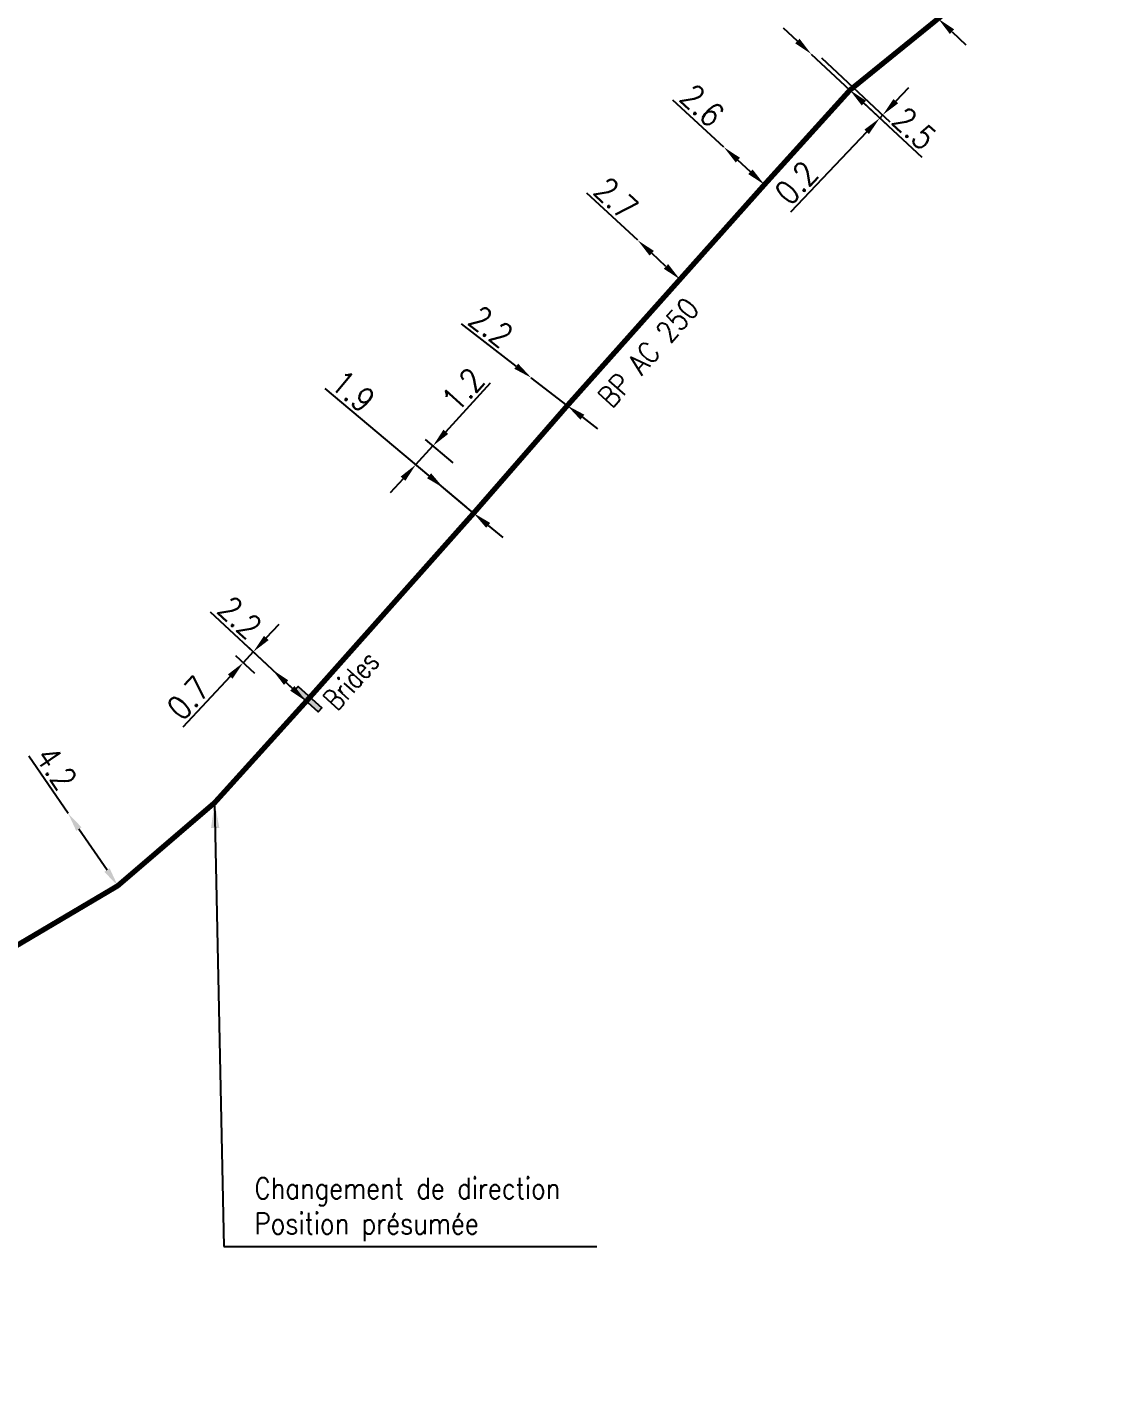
# Model space of a CAD drawing. Header units: millimetres. Extents: x 185000 to 186000, y 127990 to 129010.
# Drawn here: x 185686.6 to 185737.1, y 128196.7 to 128261.5 of the extents above; entities that cross this region are included whole.
import ezdxf
from ezdxf.enums import TextEntityAlignment as Align

# ---------------------------------------------------------------- set-up
doc = ezdxf.new("R2010")
doc.units = ezdxf.units.MM
doc.header["$PDMODE"] = 34
doc.linetypes.add('L_25_AP', pattern=[2000, 1000, 1000])
doc.layers.get('0').update_dxf_attribs({"linetype": 'CONTINUOUS'})
doc.layers.get('DEFPOINTS').update_dxf_attribs({"linetype": 'CONTINUOUS'})
doc.layers.add('L_150', color=1, linetype='CONTINUOUS')
doc.layers.add('L_340', color=7, linetype='CONTINUOUS')
doc.styles.get("Standard").update_dxf_attribs({"font": 'romans.shx', "width": 0.85})
doc.dimstyles.get("Standard").update_dxf_attribs({"dimtxt": 1.5, "dimasz": 1.2, "dimexe": 0.625, "dimexo": 0.625, "dimgap": 0.25, "dimtad": 1, "dimdec": 1, "dimzin": 0, "dimdsep": 46, "dimtxsty": 'Standard', "dimcen": -0.5, "dimadec": 0, "dimazin": 0, "dimtfac": 1, "dimtdec": 1, "dimtmove": 0, "dimatfit": 3, "dimfxl": 0, "dimtolj": 1, "dimtzin": 0, "dimarcsym": 0})

# ---------------------------------------------------------------- blocks, each defined once
blk = doc.blocks.new('*D1818')
at = {"layer": 'DEFPOINTS', "color": 0, "linetype": 'Continuous', "transparency": 16777216}
for p in [(185696.781, 128231.443), (185697.677, 128230.605), (185699.762, 128229.614)]:
    blk.add_point(p, dxfattribs=at)
at = {"layer": 'L_150', "color": 0, "linetype": 'Continuous', "lineweight": -2, "transparency": 16777216}
for p, q in [((185697.873, 128232.611), (185698.488, 128233.269)), ((185697.334, 128230.925), (185696.438, 128231.763)), ((185697.259, 128231.954), (185696.781, 128231.443)), ((185699.42, 128229.934), (185696.916, 128232.274)), ((185696.166, 128230.785), (185693.928, 128228.39))]:
    blk.add_line(p, q, dxfattribs=at)
at = {"layer": 'L_150', "color": 0, "linetype": 'Continuous', "transparency": 16777216}
for points in [[(185697.764, 128232.714), (185697.983, 128232.509), (185697.259, 128231.954)], [(185696.057, 128230.887), (185696.276, 128230.683), (185696.781, 128231.443)]]:
    blk.add_solid(points, dxfattribs=at)
at = {"layer": 'L_150', "color": 0, "linetype": 'Continuous', "transparency": 16777216, "insert": (185694.192, 128229.771), "char_height": 1.125, "attachment_point": 5, "rotation": 46.93247}
blk.add_mtext('\\A1;0.7', dxfattribs=at)
blk = doc.blocks.new('*D1819')
at = {"layer": 'DEFPOINTS', "color": 0, "linetype": 'Continuous', "transparency": 16777216}
for p in [(185698.155, 128231.116), (185698.155, 128231.116), (185699.762, 128229.614)]:
    blk.add_point(p, dxfattribs=at)
at = {"layer": 'L_150', "color": 0, "linetype": 'Continuous', "lineweight": -2, "transparency": 16777216}
for p, q in [((185698.155, 128231.116), (185695.243, 128233.838)), ((185699.105, 128230.229), (185698.812, 128230.502))]:
    blk.add_line(p, q, dxfattribs=at)
at = {"layer": 'L_150', "color": 0, "linetype": 'Continuous', "transparency": 16777216}
for points in [[(185698.915, 128230.611), (185698.71, 128230.392), (185698.155, 128231.116)], [(185699.207, 128230.338), (185699.002, 128230.119), (185699.762, 128229.614)]]:
    blk.add_solid(points, dxfattribs=at)
at = {"layer": 'L_150', "color": 0, "linetype": 'Continuous', "transparency": 16777216, "insert": (185696.624, 128233.574), "char_height": 1.125, "attachment_point": 5, "rotation": 316.93247}
blk.add_mtext('\\A1;2.2', dxfattribs=at)
blk = doc.blocks.new('*D1826')
at = {"layer": 'DEFPOINTS', "color": 0, "linetype": 'Continuous', "transparency": 16777216}
for p in [(185688.503, 128224.315), (185688.503, 128224.315), (185690.85, 128220.893)]:
    blk.add_point(p, dxfattribs=at)
at = {"layer": 'L_150', "color": 0, "linetype": 'Continuous', "lineweight": -2, "transparency": 16777216}
for p, q in [((185688.503, 128224.315), (185686.649, 128227.019)), ((185690.341, 128221.635), (185689.012, 128223.573))]:
    blk.add_line(p, q, dxfattribs=at)
at = {"layer": 'L_150', "color": 0, "linetype": 'Continuous', "transparency": 16777216}
for points in [[(185689.136, 128223.658), (185688.888, 128223.488), (185688.503, 128224.315)], [(185690.465, 128221.72), (185690.217, 128221.55), (185690.85, 128220.893)]]:
    blk.add_solid(points, dxfattribs=at)
at = {"layer": 'L_150', "color": 0, "linetype": 'Continuous', "transparency": 16777216, "insert": (185687.94, 128226.463), "char_height": 1.125, "attachment_point": 5, "rotation": 304.43527}
blk.add_mtext('\\A1;4.2', dxfattribs=at)
blk = doc.blocks.new('*D1834')
at = {"layer": 'DEFPOINTS', "color": 0, "linetype": 'Continuous', "transparency": 16777216}
for p in [(185705.755, 128241.695), (185707.071, 128240.59), (185707.679, 128238.514)]:
    blk.add_point(p, dxfattribs=at)
at = {"layer": 'L_150', "color": 0, "linetype": 'Continuous', "lineweight": -2, "transparency": 16777216}
for p, q in [((185706.362, 128242.36), (185708.481, 128244.68)), ((185704.946, 128240.809), (185705.755, 128241.695)), ((185706.712, 128240.891), (185705.396, 128241.997)), ((185707.319, 128238.815), (185704.586, 128241.111)), ((185704.339, 128240.144), (185703.732, 128239.48))]:
    blk.add_line(p, q, dxfattribs=at)
at = {"layer": 'L_150', "color": 0, "linetype": 'Continuous', "transparency": 16777216}
for points in [[(185706.251, 128242.461), (185706.473, 128242.258), (185705.755, 128241.695)], [(185704.228, 128240.245), (185704.449, 128240.043), (185704.946, 128240.809)]]:
    blk.add_solid(points, dxfattribs=at)
at = {"layer": 'L_150', "color": 0, "linetype": 'Continuous', "transparency": 16777216, "insert": (185707.171, 128244.358), "char_height": 1.125, "attachment_point": 5, "rotation": 47.59658}
blk.add_mtext('\\A1;1.2', dxfattribs=at)
blk = doc.blocks.new('*D1835')
at = {"layer": 'DEFPOINTS', "color": 0, "linetype": 'Continuous', "transparency": 16777216}
for p in [(185706.262, 128239.703), (185706.262, 128239.703), (185707.679, 128238.514)]:
    blk.add_point(p, dxfattribs=at)
at = {"layer": 'L_150', "color": 0, "linetype": 'Continuous', "lineweight": -2, "transparency": 16777216}
for p, q in [((185705.573, 128240.282), (185700.654, 128244.413)), ((185707.679, 128238.514), (185706.262, 128239.703)), ((185708.368, 128237.935), (185709.057, 128237.356))]:
    blk.add_line(p, q, dxfattribs=at)
at = {"layer": 'L_150', "color": 0, "linetype": 'Continuous', "transparency": 16777216}
for points in [[(185705.669, 128240.397), (185705.476, 128240.167), (185706.262, 128239.703)], [(185708.464, 128238.05), (185708.271, 128237.82), (185707.679, 128238.514)]]:
    blk.add_solid(points, dxfattribs=at)
at = {"layer": 'L_150', "color": 0, "linetype": 'Continuous', "transparency": 16777216, "insert": (185701.977, 128244.281), "char_height": 1.125, "attachment_point": 5, "rotation": 319.97679}
blk.add_mtext('\\A1;1.9', dxfattribs=at)
blk = doc.blocks.new('L_340_19')
at = {"linetype": 'Continuous'}
blk.add_hatch(color=0, dxfattribs=at).paths.add_polyline_path([(0.125, 0.75), (-0.125, 0.75), (-0.125, -0.75), (0.125, -0.75)])
at = {"color": 0, "linetype": 'Continuous'}
blk.add_lwpolyline([(-0.125, 0.75), (0.125, 0.75), (0.125, -0.75), (-0.125, -0.75)], close=True, dxfattribs=at)
at = {"color": 0, "linetype": 'Continuous', "width": 0.75}
for tag, height, flags, p in [('TR', 1, 8, (0, 1.981)), ('DEF_LEG', 1.2, 3, (0, -5)), ('DEF_COUP', 1.2, 3, (0, -7.5)), ('DEF_TYPE', 1.2, 3, (0, -10))]:
    blk.add_attdef(tag, text='', height=height, dxfattribs=dict(at, flags=flags)).set_placement(p, align=Align.MIDDLE)
blk = doc.blocks.new('*D1836')
at = {"layer": 'DEFPOINTS', "color": 0, "linetype": 'Continuous', "transparency": 16777216}
for p in [(185710.406, 128244.914), (185710.406, 128244.914), (185712.109, 128243.6)]:
    blk.add_point(p, dxfattribs=at)
at = {"layer": 'L_150', "color": 0, "linetype": 'Continuous', "lineweight": -2, "transparency": 16777216}
for p, q in [((185709.694, 128245.463), (185707.098, 128247.466)), ((185712.109, 128243.6), (185710.406, 128244.914)), ((185712.821, 128243.051), (185713.534, 128242.501))]:
    blk.add_line(p, q, dxfattribs=at)
at = {"layer": 'L_150', "color": 0, "linetype": 'Continuous', "transparency": 16777216}
for points in [[(185709.785, 128245.582), (185709.602, 128245.344), (185710.406, 128244.914)], [(185712.913, 128243.17), (185712.73, 128242.932), (185712.109, 128243.6)]]:
    blk.add_solid(points, dxfattribs=at)
at = {"layer": 'L_150', "color": 0, "linetype": 'Continuous', "transparency": 16777216, "insert": (185708.497, 128247.333), "char_height": 1.125, "attachment_point": 5, "rotation": 322.35701}
blk.add_mtext('\\A1;2.2', dxfattribs=at)
blk = doc.blocks.new('*D1837')
at = {"layer": 'DEFPOINTS', "color": 0, "linetype": 'Continuous', "transparency": 16777216}
for p in [(185715.439, 128251.417), (185715.439, 128251.417), (185717.435, 128249.57)]:
    blk.add_point(p, dxfattribs=at)
at = {"layer": 'L_150', "color": 0, "linetype": 'Continuous', "lineweight": -2, "transparency": 16777216}
for p, q in [((185715.439, 128251.417), (185713.032, 128253.644)), ((185716.775, 128250.181), (185716.099, 128250.806))]:
    blk.add_line(p, q, dxfattribs=at)
at = {"layer": 'L_150', "color": 0, "linetype": 'Continuous', "transparency": 16777216}
for points in [[(185716.201, 128250.916), (185715.998, 128250.696), (185715.439, 128251.417)], [(185716.877, 128250.291), (185716.673, 128250.071), (185717.435, 128249.57)]]:
    blk.add_solid(points, dxfattribs=at)
at = {"layer": 'L_150', "color": 0, "linetype": 'Continuous', "transparency": 16777216, "insert": (185714.415, 128253.386), "char_height": 1.125, "attachment_point": 5, "rotation": 317.22405}
blk.add_mtext('\\A1;2.7', dxfattribs=at)
blk = doc.blocks.new('*D1838')
at = {"layer": 'DEFPOINTS', "color": 0, "linetype": 'Continuous', "transparency": 16777216}
for p in [(185719.513, 128255.82), (185719.513, 128255.82), (185721.429, 128254.048)]:
    blk.add_point(p, dxfattribs=at)
at = {"layer": 'L_150', "color": 0, "linetype": 'Continuous', "lineweight": -2, "transparency": 16777216}
for p, q in [((185719.513, 128255.82), (185717.106, 128258.047)), ((185720.768, 128254.659), (185720.174, 128255.209))]:
    blk.add_line(p, q, dxfattribs=at)
at = {"layer": 'L_150', "color": 0, "linetype": 'Continuous', "transparency": 16777216}
for points in [[(185720.275, 128255.319), (185720.072, 128255.099), (185719.513, 128255.82)], [(185720.87, 128254.769), (185720.666, 128254.549), (185721.429, 128254.048)]]:
    blk.add_solid(points, dxfattribs=at)
at = {"layer": 'L_150', "color": 0, "linetype": 'Continuous', "transparency": 16777216, "insert": (185718.489, 128257.79), "char_height": 1.125, "attachment_point": 5, "rotation": 317.22405}
blk.add_mtext('\\A1;2.6', dxfattribs=at)
blk = doc.blocks.new('*D1839')
at = {"layer": 'DEFPOINTS', "color": 0, "linetype": 'Continuous', "transparency": 16777216}
for p in [(185723.783, 128260.37), (185725.473, 128258.519), (185727.024, 128257.345)]:
    blk.add_point(p, dxfattribs=at)
at = {"layer": 'L_150', "color": 0, "linetype": 'Continuous', "lineweight": -2, "transparency": 16777216}
for p, q in [((185724.126, 128260.05), (185727.367, 128257.025)), ((185727.644, 128257.997), (185728.264, 128258.65)), ((185725.816, 128258.199), (185727.229, 128256.88)), ((185727.024, 128257.345), (185726.886, 128257.2)), ((185726.266, 128256.548), (185722.662, 128252.755))]:
    blk.add_line(p, q, dxfattribs=at)
at = {"layer": 'L_150', "color": 0, "linetype": 'Continuous', "transparency": 16777216}
for points in [[(185727.535, 128258.101), (185727.753, 128257.894), (185727.024, 128257.345)], [(185726.158, 128256.651), (185726.375, 128256.444), (185726.886, 128257.2)]]:
    blk.add_solid(points, dxfattribs=at)
at = {"layer": 'L_150', "color": 0, "linetype": 'Continuous', "transparency": 16777216, "insert": (185722.938, 128254.134), "char_height": 1.125, "attachment_point": 5, "rotation": 46.461}
blk.add_mtext('\\A1;0.2', dxfattribs=at)
blk = doc.blocks.new('*D1840')
at = {"layer": 'DEFPOINTS', "color": 0, "linetype": 'Continuous', "transparency": 16777216}
for p in [(185723.645, 128260.225), (185723.645, 128260.225), (185725.473, 128258.519)]:
    blk.add_point(p, dxfattribs=at)
at = {"layer": 'L_150', "color": 0, "linetype": 'Continuous', "lineweight": -2, "transparency": 16777216}
for p, q in [((185722.987, 128260.839), (185722.329, 128261.453)), ((185723.645, 128260.225), (185725.473, 128258.519)), ((185726.131, 128257.905), (185728.872, 128255.346))]:
    blk.add_line(p, q, dxfattribs=at)
at = {"layer": 'L_150', "color": 0, "linetype": 'Continuous', "transparency": 16777216}
for points in [[(185723.09, 128260.948), (185722.885, 128260.729), (185723.645, 128260.225)], [(185726.233, 128258.015), (185726.029, 128257.795), (185725.473, 128258.519)]]:
    blk.add_solid(points, dxfattribs=at)
at = {"layer": 'L_150', "color": 0, "linetype": 'Continuous', "transparency": 16777216, "insert": (185728.515, 128256.706), "char_height": 1.125, "attachment_point": 5, "rotation": 316.97699}
blk.add_mtext('\\A1;2.5', dxfattribs=at)
blk = doc.blocks.new('*D1842')
at = {"layer": 'DEFPOINTS', "color": 0, "linetype": 'Continuous', "transparency": 16777216}
for p in [(185727.284, 128264.133), (185727.284, 128264.133), (185729.646, 128261.901)]:
    blk.add_point(p, dxfattribs=at)
at = {"layer": 'L_150', "color": 0, "linetype": 'Continuous', "lineweight": -2, "transparency": 16777216}
for p, q in [((185726.63, 128264.751), (185724.246, 128267.002)), ((185729.646, 128261.901), (185727.284, 128264.133)), ((185730.3, 128261.283), (185730.955, 128260.665))]:
    blk.add_line(p, q, dxfattribs=at)
at = {"layer": 'L_150', "color": 0, "linetype": 'Continuous', "transparency": 16777216}
for points in [[(185726.733, 128264.86), (185726.527, 128264.642), (185727.284, 128264.133)], [(185730.403, 128261.392), (185730.197, 128261.174), (185729.646, 128261.901)]]:
    blk.add_solid(points, dxfattribs=at)
at = {"layer": 'L_150', "color": 0, "linetype": 'Continuous', "transparency": 16777216, "insert": (185725.626, 128266.731), "char_height": 1.125, "attachment_point": 5, "rotation": 316.62641}
blk.add_mtext('\\A1;3.3', dxfattribs=at)

msp = doc.modelspace()

# ---------------------------------------------------------------- linework, layer by layer
at = {"layer": 'L_150', "linetype": 'L_25_AP', "const_width": 0.25, "flags": 128}
msp.add_lwpolyline([(185463.413, 128132.017), (185476.5, 128135.458), (185477.034, 128135.598), (185477.326, 128135.668), (185488.422, 128138.339), (185501.517, 128140.748), (185514.303, 128142.664), (185514.303, 128142.664), (185527.247, 128144.896), (185527.247, 128144.896), (185530.687, 128146.07), (185534.009, 128148.078), (185539.399, 128152.386), (185550.489, 128160.09), (185550.489, 128160.09), (185556.279, 128163.195), (185558.797, 128164.536), (185560.651, 128165.523), (185562.532, 128166.032), (185570.082, 128168.076), (185570.082, 128168.076), (185574.354, 128169.568), (185580.333, 128173.779), (185581.642, 128174.7), (185585.555, 128177.456), (185585.844, 128177.732), (185592.25, 128183.862), (185600.018, 128194.222), (185601.9, 128195.698), (185610.806, 128202.685), (185620.624, 128208.957), (185620.951, 128209.166), (185634.344, 128209.823), (185643.158, 128210.416), (185643.558, 128210.43), (185643.558, 128210.43), (185643.558, 128210.43), (185643.558, 128210.43), (185652.25, 128209.942), (185655.105, 128209.782), (185655.558, 128209.756), (185655.958, 128209.769), (185657.358, 128209.816), (185665.342, 128210.081), (185665.812, 128210.096), (185666.639, 128210.289), (185667.126, 128210.403), (185673.955, 128211.992), (185679.698, 128214.716), (185684.993, 128217.429), (185690.85, 128220.893), (185695.431, 128224.822), (185695.431, 128224.822), (185699.762, 128229.614), (185699.854, 128229.717), (185707.679, 128238.514), (185712.109, 128243.6), (185712.109, 128243.6), (185717.435, 128249.57), (185717.435, 128249.57), (185721.429, 128254.048), (185721.429, 128254.048), (185725.473, 128258.519), (185729.646, 128261.901), (185734.345, 128265.773), (185734.345, 128265.773), (185739.151, 128269.671), (185743.839, 128273.332), (185743.839, 128273.332), (185747.87, 128276.83), (185753.415, 128280.711), (185762.771, 128288.088), (185762.771, 128288.088), (185772.101, 128295.571), (185786.978, 128307.528), (185789.397, 128309.39), (185790.835, 128310.497), (185790.835, 128310.497), (185793.133, 128312.266), (185805.294, 128321.628), (185806.502, 128322.055), (185806.502, 128322.055), (185812.953, 128326.816), (185812.953, 128326.816), (185816.513, 128329.101), (185816.513, 128329.101), (185829.672, 128338.29), (185829.672, 128338.29), (185834.411, 128342.616), (185838.985, 128345.75), (185838.985, 128345.75), (185848.057, 128356.029), (185851.76, 128361.192), (185851.76, 128361.192), (185858.292, 128371.916), (185864.27, 128381.971), (185864.27, 128381.971), (185873.428, 128397.428), (185873.428, 128397.428), (185885.827, 128418.092), (185899.105, 128440.085), (185899.753, 128441.159), (185899.918, 128441.431, 0.176177), (185899.984, 128441.767), (185899.931, 128442.102, -0.174389), (185899.996, 128442.435), (185900.159, 128442.71), (185901.119, 128444.326), (185905.211, 128451.211), (185905.211, 128451.211), (185908.454, 128457.461), (185909.859, 128461.614), (185909.859, 128461.614), (185911.503, 128465.478), (185911.933, 128465.733), (185911.933, 128465.733), (185911.933, 128465.733), (185920.835, 128471.007), (185920.835, 128471.007), (185931.693, 128476.8), (185944.73, 128479.124), (185945.346, 128478.741), (185946.771, 128477.855), (185949.487, 128478.255), (185956.604, 128479.301), (185968.31, 128480.769), (185979.919, 128482.223), (185979.919, 128482.223), (186000, 128484.589)], format="xyb", dxfattribs=at)

# ---------------------------------------------------------------- block references
at = {"layer": 'L_340'}
ref = msp.add_blockref('L_340_19', (185699.854, 128229.717), dxfattribs=dict(at, rotation=48.34522153519308))
ref.add_attrib('TR', 'Brides', dxfattribs={"layer": '0', "color": 0, "linetype": 'Continuous', "height": 1, "rotation": 48.34522, "width": 0.75}).set_placement((185701.86, 128230.625), align=Align.MIDDLE)

# ---------------------------------------------------------------- texts
at = {"layer": 'L_150', "linetype": 'Continuous', "width": 0.85}
msp.add_text('BP AC 250', height=1, rotation=48.25634, dxfattribs=at).set_placement((185715.943, 128246.109), align=Align.MIDDLE)
at = {"layer": 'L_150', "linetype": 'Continuous', "insert": (185697.316, 128205.589), "char_height": 1, "attachment_point": 4}
msp.add_mtext('Changement de direction\\PPosition présumée', dxfattribs=at)

# ---------------------------------------------------------------- dimensions: what is measured, and where the dimension line sits
at = {"layer": 'L_150', "linetype": 'Continuous'}
for base, p1, p2, angle, override, picture, middle in [((185727.2837, 128264.1327), (185729.6461, 128261.9007), (185727.2837, 128264.1327), 316.62641, {"dimscale": 0.75, "dimlfac": 1, "dimlunit": 2, "dimatfit": 0}, '*D1842', (185725.1109, 128266.1856)), ((185723.645, 128260.225), (185725.473, 128258.519), (185723.645, 128260.225), 316.97699, {"dimscale": 0.75, "dimatfit": 0}, '*D1840', (185728.003, 128256.158)), ((185727.024, 128257.345), (185725.473, 128258.519), (185723.783, 128260.37), 226.461, {"dimscale": 0.75, "dimatfit": 0}, '*D1839', (185723.481, 128253.617)), ((185719.513, 128255.82), (185721.429, 128254.048), (185719.513, 128255.82), 317.22405, {"dimscale": 0.75}, '*D1838', (185717.979, 128257.239)), ((185715.439, 128251.417), (185717.435, 128249.57), (185715.439, 128251.417), 317.22405, {"dimscale": 0.75}, '*D1837', (185713.905, 128252.836)), ((185710.406, 128244.914), (185712.109, 128243.6), (185710.406, 128244.914), 322.35701, {"dimscale": 0.75}, '*D1836', (185708.039, 128246.739)), ((185706.262, 128239.703), (185707.679, 128238.514), (185706.262, 128239.703), 319.97679, {"dimscale": 0.75, "dimatfit": 0}, '*D1835', (185701.495, 128243.707)), ((185698.155, 128231.116), (185699.762, 128229.614), (185698.155, 128231.116), 316.93247, {"dimscale": 0.75}, '*D1819', (185696.112, 128233.026)), ((185696.781, 128231.443), (185699.762, 128229.614), (185697.677, 128230.605), 46.93247, {"dimscale": 0.75, "dimatfit": 0}, '*D1818', (185694.74, 128229.259)), ((185688.50316, 128224.31543), (185690.84988, 128220.89265), (185688.50316, 128224.31543), 304.43527, {"dimscale": 0.75}, '*D1826', (185687.32172, 128226.0386))]:
    dim = msp.add_linear_dim(base=base, p1=p1, p2=p2, angle=angle, dimstyle='Standard', override=override, dxfattribs=at)
    dim.commit()
    dim.dimension.update_dxf_attribs({"geometry": picture, "text_midpoint": middle, "dimtype": 160})
dim = msp.add_linear_dim(base=(185705.755, 128241.695), p1=(185707.679, 128238.514), p2=(185707.071, 128240.59), angle=227.59658, text='1.2', dimstyle='Standard', override={"dimscale": 0.75, "dimatfit": 0}, dxfattribs=at)
dim.commit()
dim.dimension.update_dxf_attribs({"geometry": '*D1834', "text_midpoint": (185707.725, 128243.852), "dimtype": 160})

# ---------------------------------------------------------------- leaders
at = {"layer": 'L_150', "linetype": 'Continuous', "annotation_type": 0, "has_hookline": 1, "hookline_direction": 0, "text_width": 16.19}
msp.add_leader([(185695.431, 128224.822), (185695.866, 128203.839), (185697.066, 128203.839)], dimstyle='Standard', dxfattribs=at)

doc.saveas('drawing.dxf')
